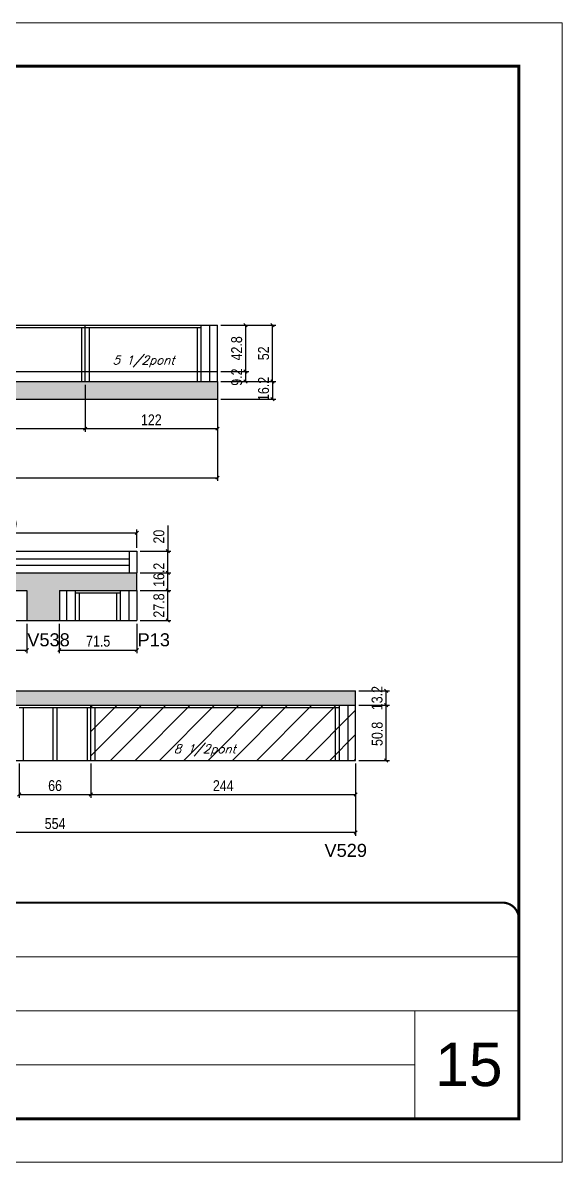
# Model space of a CAD drawing. Extents: x -21493 to -15213, y -12134 to 11887.
# Drawn here: x -17322 to -16825, y 7392 to 8442 of the extents above; entities that cross this region are included whole.
import ezdxf

# ---------------------------------------------------------------- set-up
doc = ezdxf.new("R2010")
doc.units = 0
doc.linetypes.add('CONTINUO', pattern=[0])
doc.linetypes.add('DASHED', pattern=[0.75, 0.5, -0.25])
for name, color, linetype in [('5', 5, 'Continuous'), ('COTA', 241, 'Continuous'), ('Painéis', 200, 'Continuous'), ('SARR_2.2x7', 40, 'Continuous'), ('SARR_3.5x7', 81, 'Continuous'), ('texto', 7, 'Continuous')]:
    doc.layers.add(name, color=color, linetype=linetype)
for name, color, linetype, lineweight in [('CARIMBO', 255, 'Continuous', 9), ('Folhas', 255, 'Continuous', 9), ('Hachura', 251, 'Continuous', 9), ('SARRAFO DE PRESSAO', 251, 'DASHED', 9)]:
    doc.layers.add(name, color=color, linetype=linetype, lineweight=lineweight)
doc.styles.add('ARIAL', font='arial.ttf')
doc.styles.add('COTA TECNICA', font='techl___.ttf', dxfattribs={"height": 10})
doc.styles.add('COTA TECNICA-50', font='techl___.ttf', dxfattribs={"height": 9})
doc.styles.add('Romans', font='romans.shx')
doc.styles.get("Standard").update_dxf_attribs({"font": 'arial.ttf'})
doc.dimstyles.new('COTA PAINEL-50', dxfattribs={"dimtxt": 9, "dimasz": 3, "dimexe": 3, "dimexo": 3, "dimgap": 3, "dimtad": 1, "dimdec": 1, "dimzin": 12, "dimdsep": 46, "dimtxsty": 'COTA TECNICA-50', "dimblk1": 'OBLIQUE', "dimblk2": 'OBLIQUE', "dimsah": 1, "dimcen": 0.9, "dimclrd": 4, "dimclre": 4, "dimclrt": 240, "dimadec": 1, "dimazin": 3, "dimtfac": 1, "dimtdec": 1, "dimtmove": 0, "dimatfit": 3, "dimfxl": 1, "dimtolj": 1, "dimtzin": 12, "dimarcsym": 0})
doc.dimstyles.new('PAINEL', dxfattribs={"dimtxt": 10, "dimasz": 3, "dimexe": 3, "dimexo": 3, "dimgap": 3, "dimtad": 1, "dimdec": 1, "dimzin": 12, "dimdsep": 46, "dimtxsty": 'COTA TECNICA', "dimblk1": 'OBLIQUE', "dimblk2": 'OBLIQUE', "dimsah": 1, "dimcen": 0.9, "dimclrd": 4, "dimclre": 4, "dimclrt": 240, "dimadec": 1, "dimazin": 3, "dimtfac": 1, "dimtdec": 1, "dimtmove": 0, "dimatfit": 3, "dimfxl": 1, "dimtolj": 1, "dimtzin": 12, "dimarcsym": 0})

# ---------------------------------------------------------------- blocks, each defined once
blk = doc.blocks.new('_Oblique')
at = {"color": 0, "linetype": 'ByBlock', "lineweight": -2}
blk.add_line((-0.5, -0.5), (0.5, 0.5), dxfattribs=at)
blk = doc.blocks.new('*D1273')
at = {"layer": 'COTA', "color": 4, "lineweight": -2, "ltscale": 25, "transparency": 16777216}
for p, q in [((-17264.6, 8107.9), (-17264.6, 8064.5)), ((-17142.6, 8107.9), (-17142.6, 8064.5)), ((-17264.6, 8067.5), (-17142.6, 8067.5))]:
    blk.add_line(p, q, dxfattribs=at)
at = {"layer": 'Defpoints', "color": 0, "ltscale": 25, "transparency": 16777216}
for p in [(-17264.6, 8110.9), (-17142.6, 8110.9), (-17142.6, 8067.5)]:
    blk.add_point(p, dxfattribs=at)
at = {"layer": 'COTA', "color": 4, "lineweight": -2, "ltscale": 25, "transparency": 16777216, "xscale": 3, "yscale": 3, "zscale": 3, "rotation": 180}
blk.add_blockref('_Oblique', (-17264.6, 8067.5), dxfattribs=at)
at = {"layer": 'COTA', "color": 4, "lineweight": -2, "ltscale": 25, "transparency": 16777216, "xscale": 3, "yscale": 3, "zscale": 3}
blk.add_blockref('_Oblique', (-17142.6, 8067.5), dxfattribs=at)
at = {"layer": 'COTA', "color": 240, "ltscale": 25, "transparency": 16777216, "insert": (-17203.6, 8075.6), "char_height": 10, "attachment_point": 5, "style": 'COTA TECNICA'}
blk.add_mtext('\\A1;122', dxfattribs=at)
blk = doc.blocks.new('*D1580')
at = {"layer": 'COTA', "color": 4, "lineweight": -2, "ltscale": 25, "transparency": 16777216}
for p, q in [((-17424.6, 8107.9), (-17424.6, 8064.5)), ((-17264.6, 8107.9), (-17264.6, 8064.5)), ((-17424.6, 8067.5), (-17264.6, 8067.5))]:
    blk.add_line(p, q, dxfattribs=at)
at = {"layer": 'Defpoints', "color": 0, "ltscale": 25, "transparency": 16777216}
for p in [(-17424.6, 8110.9), (-17264.6, 8110.9), (-17264.6, 8067.5)]:
    blk.add_point(p, dxfattribs=at)
at = {"layer": 'COTA', "color": 4, "lineweight": -2, "ltscale": 25, "transparency": 16777216, "xscale": 3, "yscale": 3, "zscale": 3, "rotation": 180}
blk.add_blockref('_Oblique', (-17424.6, 8067.5), dxfattribs=at)
at = {"layer": 'COTA', "color": 4, "lineweight": -2, "ltscale": 25, "transparency": 16777216, "xscale": 3, "yscale": 3, "zscale": 3}
blk.add_blockref('_Oblique', (-17264.6, 8067.5), dxfattribs=at)
at = {"layer": 'COTA', "color": 240, "ltscale": 25, "transparency": 16777216, "insert": (-17344.6, 8075.6), "char_height": 10, "attachment_point": 5, "style": 'COTA TECNICA'}
blk.add_mtext('\\A1;160', dxfattribs=at)
blk = doc.blocks.new('*D1586')
at = {"layer": 'COTA', "color": 4, "lineweight": -2, "ltscale": 25, "transparency": 16777216}
for p, q in [((-17456.9, 7887.6), (-17456.9, 7860.5)), ((-17318.4, 7887.6), (-17318.4, 7860.5)), ((-17456.9, 7863.5), (-17318.4, 7863.5))]:
    blk.add_line(p, q, dxfattribs=at)
at = {"layer": 'Defpoints', "color": 0, "ltscale": 25, "transparency": 16777216}
for p in [(-17456.9, 7890.6), (-17318.4, 7890.6), (-17318.4, 7863.5)]:
    blk.add_point(p, dxfattribs=at)
at = {"layer": 'COTA', "color": 4, "lineweight": -2, "ltscale": 25, "transparency": 16777216, "xscale": 3, "yscale": 3, "zscale": 3, "rotation": 180}
blk.add_blockref('_Oblique', (-17456.9, 7863.5), dxfattribs=at)
at = {"layer": 'COTA', "color": 4, "lineweight": -2, "ltscale": 25, "transparency": 16777216, "xscale": 3, "yscale": 3, "zscale": 3}
blk.add_blockref('_Oblique', (-17318.4, 7863.5), dxfattribs=at)
at = {"layer": 'COTA', "color": 240, "ltscale": 25, "transparency": 16777216, "insert": (-17387.6, 7871.7), "char_height": 10, "attachment_point": 5, "style": 'COTA TECNICA'}
blk.add_mtext('\\A1;138.5', dxfattribs=at)
blk = doc.blocks.new('*D1587')
at = {"layer": 'COTA', "color": 4, "lineweight": -2, "ltscale": 25, "transparency": 16777216}
for p, q in [((-17288.4, 7887.6), (-17288.4, 7860.5)), ((-17216.9, 7887.6), (-17216.9, 7860.5)), ((-17288.4, 7863.5), (-17216.9, 7863.5))]:
    blk.add_line(p, q, dxfattribs=at)
at = {"layer": 'Defpoints', "color": 0, "ltscale": 25, "transparency": 16777216}
for p in [(-17288.4, 7890.6), (-17216.9, 7890.6), (-17216.9, 7863.5)]:
    blk.add_point(p, dxfattribs=at)
at = {"layer": 'COTA', "color": 4, "lineweight": -2, "ltscale": 25, "transparency": 16777216, "xscale": 3, "yscale": 3, "zscale": 3, "rotation": 180}
blk.add_blockref('_Oblique', (-17288.4, 7863.5), dxfattribs=at)
at = {"layer": 'COTA', "color": 4, "lineweight": -2, "ltscale": 25, "transparency": 16777216, "xscale": 3, "yscale": 3, "zscale": 3}
blk.add_blockref('_Oblique', (-17216.9, 7863.5), dxfattribs=at)
at = {"layer": 'COTA', "color": 240, "ltscale": 25, "transparency": 16777216, "insert": (-17252.6, 7871.6), "char_height": 10, "attachment_point": 5, "style": 'COTA TECNICA'}
blk.add_mtext('\\A1;71.5', dxfattribs=at)
blk = doc.blocks.new('*D1588')
at = {"layer": 'COTA', "color": 4, "lineweight": -2, "ltscale": 25, "transparency": 16777216}
for p, q in [((-17213.9, 7918.4), (-17185.5, 7918.4)), ((-17188.5, 7890.6), (-17188.5, 7918.4)), ((-17213.9, 7890.6), (-17185.5, 7890.6))]:
    blk.add_line(p, q, dxfattribs=at)
at = {"layer": 'Defpoints', "color": 0, "ltscale": 25, "transparency": 16777216}
for p in [(-17216.9, 7918.4), (-17188.5, 7918.4), (-17216.9, 7890.6)]:
    blk.add_point(p, dxfattribs=at)
at = {"layer": 'COTA', "color": 4, "lineweight": -2, "ltscale": 25, "transparency": 16777216, "xscale": 3, "yscale": 3, "zscale": 3}
for p, rotation in [((-17188.5, 7918.4), 90), ((-17188.5, 7890.6), 270)]:
    blk.add_blockref('_Oblique', p, dxfattribs=dict(at, rotation=rotation))
at = {"layer": 'COTA', "color": 240, "ltscale": 25, "transparency": 16777216, "insert": (-17196.6, 7904.5), "char_height": 10, "attachment_point": 5, "rotation": 90, "style": 'COTA TECNICA'}
blk.add_mtext('\\A1;27.8', dxfattribs=at)
blk = doc.blocks.new('*D1589')
at = {"layer": 'COTA', "color": 4, "lineweight": -2, "ltscale": 25, "transparency": 16777216}
for p, q in [((-17213.9, 7934.6), (-17185.5, 7934.6)), ((-17188.5, 7918.4), (-17188.5, 7934.6)), ((-17213.9, 7918.4), (-17185.5, 7918.4))]:
    blk.add_line(p, q, dxfattribs=at)
at = {"layer": 'Defpoints', "color": 0, "ltscale": 25, "transparency": 16777216}
for p in [(-17216.9, 7934.6), (-17188.5, 7934.6), (-17216.9, 7918.4)]:
    blk.add_point(p, dxfattribs=at)
at = {"layer": 'COTA', "color": 4, "lineweight": -2, "ltscale": 25, "transparency": 16777216, "xscale": 3, "yscale": 3, "zscale": 3}
for p, rotation in [((-17188.5, 7934.6), 90), ((-17188.5, 7918.4), 270)]:
    blk.add_blockref('_Oblique', p, dxfattribs=dict(at, rotation=rotation))
at = {"layer": 'COTA', "color": 240, "ltscale": 25, "transparency": 16777216, "insert": (-17196.6, 7932.8), "char_height": 10, "attachment_point": 5, "rotation": 90, "style": 'COTA TECNICA'}
blk.add_mtext('\\A1;16.2', dxfattribs=at)
blk = doc.blocks.new('*D1590')
at = {"layer": 'COTA', "color": 4, "lineweight": -2, "ltscale": 25, "transparency": 16777216}
for p, q in [((-17188.5, 7978.1), (-17188.5, 7954.6)), ((-17213.9, 7954.6), (-17185.5, 7954.6)), ((-17188.5, 7934.6), (-17188.5, 7954.6)), ((-17213.9, 7934.6), (-17185.5, 7934.6))]:
    blk.add_line(p, q, dxfattribs=at)
at = {"layer": 'Defpoints', "color": 0, "ltscale": 25, "transparency": 16777216}
for p in [(-17216.9, 7954.6), (-17188.5, 7954.6), (-17216.9, 7934.6)]:
    blk.add_point(p, dxfattribs=at)
at = {"layer": 'COTA', "color": 4, "lineweight": -2, "ltscale": 25, "transparency": 16777216, "xscale": 3, "yscale": 3, "zscale": 3}
for p, rotation in [((-17188.5, 7954.6), 90), ((-17188.5, 7934.6), 270)]:
    blk.add_blockref('_Oblique', p, dxfattribs=dict(at, rotation=rotation))
at = {"layer": 'COTA', "color": 240, "ltscale": 25, "transparency": 16777216, "insert": (-17196.6, 7968), "char_height": 10, "attachment_point": 5, "rotation": 90, "style": 'COTA TECNICA'}
blk.add_mtext('\\A1;20', dxfattribs=at)
blk = doc.blocks.new('*D1592')
at = {"layer": 'COTA', "color": 4, "lineweight": -2, "ltscale": 25, "transparency": 16777216}
for p, q in [((-17456.9, 7957.6), (-17456.9, 7974.5)), ((-17456.9, 7971.5), (-17216.9, 7971.5)), ((-17216.9, 7957.6), (-17216.9, 7974.5))]:
    blk.add_line(p, q, dxfattribs=at)
at = {"layer": 'Defpoints', "color": 0, "ltscale": 25, "transparency": 16777216}
for p in [(-17216.9, 7971.5), (-17456.9, 7954.6), (-17216.9, 7954.6)]:
    blk.add_point(p, dxfattribs=at)
at = {"layer": 'COTA', "color": 4, "lineweight": -2, "ltscale": 25, "transparency": 16777216, "xscale": 3, "yscale": 3, "zscale": 3, "rotation": 180}
blk.add_blockref('_Oblique', (-17456.9, 7971.5), dxfattribs=at)
at = {"layer": 'COTA', "color": 4, "lineweight": -2, "ltscale": 25, "transparency": 16777216, "xscale": 3, "yscale": 3, "zscale": 3}
blk.add_blockref('_Oblique', (-17216.9, 7971.5), dxfattribs=at)
at = {"layer": 'COTA', "color": 240, "ltscale": 25, "transparency": 16777216, "insert": (-17336.9, 7979.6), "char_height": 10, "attachment_point": 5, "style": 'COTA TECNICA'}
blk.add_mtext('\\A1;240', dxfattribs=at)
blk = doc.blocks.new('*D1523')
at = {"layer": 'COTA', "color": 4, "lineweight": -2, "ltscale": 25, "transparency": 16777216}
for p, q in [((-17012.3, 7812.6), (-16984.2, 7812.6)), ((-16987.2, 7761.8), (-16987.2, 7812.6)), ((-17012.3, 7761.8), (-16984.2, 7761.8))]:
    blk.add_line(p, q, dxfattribs=at)
at = {"layer": 'Defpoints', "color": 0, "ltscale": 25, "transparency": 16777216}
for p in [(-17015.3, 7812.6), (-16987.2, 7812.6), (-17015.3, 7761.8)]:
    blk.add_point(p, dxfattribs=at)
at = {"layer": 'COTA', "color": 4, "lineweight": -2, "ltscale": 25, "transparency": 16777216, "xscale": 3, "yscale": 3, "zscale": 3}
for p, rotation in [((-16987.2, 7812.6), 90), ((-16987.2, 7761.8), 270)]:
    blk.add_blockref('_Oblique', p, dxfattribs=dict(at, rotation=rotation))
at = {"layer": 'COTA', "color": 240, "ltscale": 25, "transparency": 16777216, "insert": (-16995.4, 7786.2), "char_height": 10, "attachment_point": 5, "rotation": 90, "style": 'COTA TECNICA'}
blk.add_mtext('\\A1;50.8', dxfattribs=at)
blk = doc.blocks.new('*D1524')
at = {"layer": 'COTA', "color": 4, "lineweight": -2, "ltscale": 25, "transparency": 16777216}
for p, q in [((-17259.3, 7758.8), (-17259.3, 7727.4)), ((-17015.3, 7758.8), (-17015.3, 7727.4)), ((-17259.3, 7730.4), (-17015.3, 7730.4))]:
    blk.add_line(p, q, dxfattribs=at)
at = {"layer": 'Defpoints', "color": 0, "ltscale": 25, "transparency": 16777216}
for p in [(-17259.3, 7761.8), (-17015.3, 7761.8), (-17015.3, 7730.4)]:
    blk.add_point(p, dxfattribs=at)
at = {"layer": 'COTA', "color": 4, "lineweight": -2, "ltscale": 25, "transparency": 16777216, "xscale": 3, "yscale": 3, "zscale": 3, "rotation": 180}
blk.add_blockref('_Oblique', (-17259.3, 7730.4), dxfattribs=at)
at = {"layer": 'COTA', "color": 4, "lineweight": -2, "ltscale": 25, "transparency": 16777216, "xscale": 3, "yscale": 3, "zscale": 3}
blk.add_blockref('_Oblique', (-17015.3, 7730.4), dxfattribs=at)
at = {"layer": 'COTA', "color": 240, "ltscale": 25, "transparency": 16777216, "insert": (-17137.3, 7738.5), "char_height": 10, "attachment_point": 5, "style": 'COTA TECNICA'}
blk.add_mtext('\\A1;244', dxfattribs=at)
blk = doc.blocks.new('*D1525')
at = {"layer": 'COTA', "color": 4, "lineweight": -2, "ltscale": 25, "transparency": 16777216}
for p, q in [((-17569.3, 7758.8), (-17569.3, 7692.4)), ((-17015.3, 7758.8), (-17015.3, 7692.4)), ((-17015.3, 7695.4), (-17569.3, 7695.4))]:
    blk.add_line(p, q, dxfattribs=at)
at = {"layer": 'Defpoints', "color": 0, "ltscale": 25, "transparency": 16777216}
for p in [(-17569.3, 7761.8), (-17015.3, 7761.8), (-17569.3, 7695.4)]:
    blk.add_point(p, dxfattribs=at)
at = {"layer": 'COTA', "color": 4, "lineweight": -2, "ltscale": 25, "transparency": 16777216, "xscale": 3, "yscale": 3, "zscale": 3, "rotation": 180}
blk.add_blockref('_Oblique', (-17569.3, 7695.4), dxfattribs=at)
at = {"layer": 'COTA', "color": 4, "lineweight": -2, "ltscale": 25, "transparency": 16777216, "xscale": 3, "yscale": 3, "zscale": 3}
blk.add_blockref('_Oblique', (-17015.3, 7695.4), dxfattribs=at)
at = {"layer": 'COTA', "color": 240, "ltscale": 25, "transparency": 16777216, "insert": (-17292.3, 7703.5), "char_height": 10, "attachment_point": 5, "style": 'COTA TECNICA'}
blk.add_mtext('\\A1;554', dxfattribs=at)
blk = doc.blocks.new('*D1526')
at = {"layer": 'COTA', "color": 4, "lineweight": -2, "ltscale": 25, "transparency": 16777216}
for p, q in [((-17012.3, 7825.8), (-16984.2, 7825.8)), ((-16987.2, 7812.6), (-16987.2, 7825.8)), ((-17012.3, 7812.6), (-16984.2, 7812.6))]:
    blk.add_line(p, q, dxfattribs=at)
at = {"layer": 'Defpoints', "color": 0, "ltscale": 25, "transparency": 16777216}
for p in [(-17015.3, 7825.8), (-16987.2, 7825.8), (-17015.3, 7812.6)]:
    blk.add_point(p, dxfattribs=at)
at = {"layer": 'COTA', "color": 4, "lineweight": -2, "ltscale": 25, "transparency": 16777216, "xscale": 3, "yscale": 3, "zscale": 3}
for p, rotation in [((-16987.2, 7825.8), 90), ((-16987.2, 7812.6), 270)]:
    blk.add_blockref('_Oblique', p, dxfattribs=dict(at, rotation=rotation))
at = {"layer": 'COTA', "color": 240, "ltscale": 25, "transparency": 16777216, "insert": (-16995.5, 7819.2), "char_height": 10, "attachment_point": 5, "rotation": 90, "style": 'COTA TECNICA'}
blk.add_mtext('\\A1;13.2', dxfattribs=at)
blk = doc.blocks.new('*D1527')
at = {"layer": 'COTA', "color": 4, "lineweight": -2, "ltscale": 25, "transparency": 16777216}
for p, q in [((-17325.3, 7758.8), (-17325.3, 7727.4)), ((-17259.3, 7758.8), (-17259.3, 7727.4)), ((-17325.3, 7730.4), (-17259.3, 7730.4))]:
    blk.add_line(p, q, dxfattribs=at)
at = {"layer": 'Defpoints', "color": 0, "ltscale": 25, "transparency": 16777216}
for p in [(-17325.3, 7761.8), (-17259.3, 7761.8), (-17259.3, 7730.4)]:
    blk.add_point(p, dxfattribs=at)
at = {"layer": 'COTA', "color": 4, "lineweight": -2, "ltscale": 25, "transparency": 16777216, "xscale": 3, "yscale": 3, "zscale": 3, "rotation": 180}
blk.add_blockref('_Oblique', (-17325.3, 7730.4), dxfattribs=at)
at = {"layer": 'COTA', "color": 4, "lineweight": -2, "ltscale": 25, "transparency": 16777216, "xscale": 3, "yscale": 3, "zscale": 3}
blk.add_blockref('_Oblique', (-17259.3, 7730.4), dxfattribs=at)
at = {"layer": 'COTA', "color": 240, "ltscale": 25, "transparency": 16777216, "insert": (-17292.3, 7738.5), "char_height": 10, "attachment_point": 5, "style": 'COTA TECNICA'}
blk.add_mtext('\\A1;66', dxfattribs=at)
blk = doc.blocks.new('*D1529')
at = {"layer": 'COTA', "color": 4, "lineweight": -2, "ltscale": 25, "transparency": 16777216}
for p, q in [((-17139.6, 8162.9), (-17089, 8162.9)), ((-17092, 8110.9), (-17092, 8162.9)), ((-17139.6, 8110.9), (-17089, 8110.9))]:
    blk.add_line(p, q, dxfattribs=at)
at = {"layer": 'Defpoints', "color": 0, "ltscale": 25, "transparency": 16777216}
for p in [(-17142.6, 8162.9), (-17092, 8162.9), (-17142.6, 8110.9)]:
    blk.add_point(p, dxfattribs=at)
at = {"layer": 'COTA', "color": 4, "lineweight": -2, "ltscale": 25, "transparency": 16777216, "xscale": 3, "yscale": 3, "zscale": 3}
for p, rotation in [((-17092, 8162.9), 90), ((-17092, 8110.9), 270)]:
    blk.add_blockref('_Oblique', p, dxfattribs=dict(at, rotation=rotation))
at = {"layer": 'COTA', "color": 240, "ltscale": 25, "transparency": 16777216, "insert": (-17100.1, 8136.9), "char_height": 10, "attachment_point": 5, "rotation": 90, "style": 'COTA TECNICA'}
blk.add_mtext('\\A1;52', dxfattribs=at)
blk = doc.blocks.new('*D1530')
at = {"layer": 'COTA', "color": 4, "lineweight": -2, "ltscale": 25, "transparency": 16777216}
for p, q in [((-17139.6, 8162.9), (-17113.8, 8162.9)), ((-17116.8, 8162.9), (-17116.8, 8120.1)), ((-17139.6, 8120.1), (-17113.8, 8120.1))]:
    blk.add_line(p, q, dxfattribs=at)
at = {"layer": 'Defpoints', "color": 0, "ltscale": 25, "transparency": 16777216}
for p in [(-17142.6, 8162.9), (-17142.6, 8120.1), (-17116.8, 8120.1)]:
    blk.add_point(p, dxfattribs=at)
at = {"layer": 'COTA', "color": 4, "lineweight": -2, "ltscale": 25, "transparency": 16777216, "xscale": 3, "yscale": 3, "zscale": 3}
for p, rotation in [((-17116.8, 8162.9), 90), ((-17116.8, 8120.1), 270)]:
    blk.add_blockref('_Oblique', p, dxfattribs=dict(at, rotation=rotation))
at = {"layer": 'COTA', "color": 240, "ltscale": 25, "transparency": 16777216, "insert": (-17124.9, 8141.5), "char_height": 10, "attachment_point": 5, "rotation": 90, "style": 'COTA TECNICA'}
blk.add_mtext('\\A1;42.8', dxfattribs=at)
blk = doc.blocks.new('*D1531')
at = {"layer": 'COTA', "color": 4, "lineweight": -2, "ltscale": 25, "transparency": 16777216}
for p, q in [((-17139.6, 8120.1), (-17113.8, 8120.1)), ((-17116.8, 8120.1), (-17116.8, 8110.9)), ((-17139.6, 8110.9), (-17113.8, 8110.9))]:
    blk.add_line(p, q, dxfattribs=at)
at = {"layer": 'Defpoints', "color": 0, "ltscale": 25, "transparency": 16777216}
for p in [(-17142.6, 8120.1), (-17142.6, 8110.9), (-17116.8, 8110.9)]:
    blk.add_point(p, dxfattribs=at)
at = {"layer": 'COTA', "color": 4, "lineweight": -2, "ltscale": 25, "transparency": 16777216, "xscale": 3, "yscale": 3, "zscale": 3}
for p, rotation in [((-17116.8, 8120.1), 90), ((-17116.8, 8110.9), 270)]:
    blk.add_blockref('_Oblique', p, dxfattribs=dict(at, rotation=rotation))
at = {"layer": 'COTA', "color": 240, "ltscale": 25, "transparency": 16777216, "insert": (-17124.9, 8115), "char_height": 10, "attachment_point": 5, "rotation": 90, "style": 'COTA TECNICA'}
blk.add_mtext('\\A1;9.2', dxfattribs=at)
blk = doc.blocks.new('*D1532')
at = {"layer": 'COTA', "color": 4, "lineweight": -2, "ltscale": 25, "transparency": 16777216}
for p, q in [((-17139.6, 8110.9), (-17089, 8110.9)), ((-17092, 8110.9), (-17092, 8094.7)), ((-17139.6, 8094.7), (-17089, 8094.7))]:
    blk.add_line(p, q, dxfattribs=at)
at = {"layer": 'Defpoints', "color": 0, "ltscale": 25, "transparency": 16777216}
for p in [(-17142.6, 8110.9), (-17142.6, 8094.7), (-17092, 8094.7)]:
    blk.add_point(p, dxfattribs=at)
at = {"layer": 'COTA', "color": 4, "lineweight": -2, "ltscale": 25, "transparency": 16777216, "xscale": 3, "yscale": 3, "zscale": 3}
for p, rotation in [((-17092, 8110.9), 90), ((-17092, 8094.7), 270)]:
    blk.add_blockref('_Oblique', p, dxfattribs=dict(at, rotation=rotation))
at = {"layer": 'COTA', "color": 240, "ltscale": 25, "transparency": 16777216, "insert": (-17100.1, 8104.1), "char_height": 10, "attachment_point": 5, "rotation": 90, "style": 'COTA TECNICA'}
blk.add_mtext('\\A1;16.2', dxfattribs=at)
blk = doc.blocks.new('9999999999')
at = {"color": 30, "linetype": 'CONTINUO'}
for p, q in [((98564.6, 34379.6), (99584, 34379.6)), ((98564.6, 34329.8), (99488, 34329.8)), ((99584, 34329.8), (99488, 34329.8)), ((99488, 34329.8), (99488, 34230.2)), ((98564.6, 34280), (99488, 34280))]:
    blk.add_line(p, q, dxfattribs=at)
at = {"color": 30, "linetype": 'CONTINUO', "const_width": 2}
blk.add_lwpolyline([(99584, 34230.2), (99584, 34414.4, 0.414214), (99569, 34429.4), (98229, 34429.4, 0.414214), (98214, 34414.4), (98214, 34245.2, 0.414214), (98229, 34230.2), (99584, 34230.2)], format="xyb", dxfattribs=at)
at = {"layer": 'Folhas'}
blk.add_lwpolyline([(98139, 34190.2), (99624, 34190.2), (99624, 35240.2), (98139, 35240.2)], close=True, dxfattribs=at)
at = {"layer": 'Folhas', "color": 30, "const_width": 3}
blk.add_lwpolyline([(98214, 34230.2), (99584, 34230.2), (99584, 35200.2), (98214, 35200.2)], close=True, dxfattribs=at)
blk = doc.blocks.new('*D1866')
at = {"layer": 'COTA', "color": 4, "lineweight": -2, "transparency": 16777216}
for p, q in [((-17668.6, 8091.7), (-17668.6, 8019.3)), ((-17142.6, 8091.7), (-17142.6, 8019.3)), ((-17668.6, 8022.3), (-17142.6, 8022.3))]:
    blk.add_line(p, q, dxfattribs=at)
at = {"layer": 'Defpoints', "color": 0, "transparency": 16777216}
for p in [(-17668.6, 8094.7), (-17142.6, 8094.7), (-17142.6, 8022.3)]:
    blk.add_point(p, dxfattribs=at)
at = {"layer": 'COTA', "color": 4, "lineweight": -2, "transparency": 16777216, "xscale": 3, "yscale": 3, "zscale": 3, "rotation": 180}
blk.add_blockref('_Oblique', (-17668.6, 8022.3), dxfattribs=at)
at = {"layer": 'COTA', "color": 4, "lineweight": -2, "transparency": 16777216, "xscale": 3, "yscale": 3, "zscale": 3}
blk.add_blockref('_Oblique', (-17142.6, 8022.3), dxfattribs=at)
at = {"layer": 'COTA', "color": 240, "transparency": 16777216, "insert": (-17405.6, 8029.9), "char_height": 9, "attachment_point": 5, "style": 'COTA TECNICA-50'}
blk.add_mtext('\\A1;526', dxfattribs=at)

msp = doc.modelspace()

# ---------------------------------------------------------------- hatches: boundary and pattern name
at = {"layer": 'COTA', "linetype": 'ByBlock'}
h = msp.add_hatch(dxfattribs=at)
h.set_pattern_fill('AR-CONC', color=256, scale=0.03)
h.set_pattern_definition([(50, (-157018.6976, -20301.392), (5.46554007, -0.47817257), [0.5715, -6.2865]), (355, (-157018.6976, -20301.392), (-1.05730264, 5.73170536), [0.4572, -5.02921753]), (100.4514447, (-157018.242, -20301.4316), (4.40823741, 5.25353256), [0.48570026, -5.34270734]), (46.1842, (-157018.6976, -20299.868), (8.13237123, -1.26126984), [0.85725, -9.42975]), (96.6355576, (-157018.02, -20299.973), (7.122124, 7.42278374), [0.7285507, -8.01406824]), (351.184151, (-157018.698, -20299.868), (7.122124, 7.42278374), [0.685799, -7.54379196]), (21, (-157017.9356, -20300.249), (4.54843174, -3.06795595), [0.5715, -6.2865]), (326, (-157017.9356, -20300.249), (1.85406085, 5.52563898), [0.4572, -5.0292]), (71.451445, (-157017.5566, -20300.5045), (6.40249258, 2.45768307), [0.48570026, -5.34269813]), (37.5, (-157018.6976, -20301.3918), (0.092658098, 2.536651166), [0, -4.96824, 0, -5.1054, 0, -5.04825]), (7.5, (-157018.6976, -20301.3918), (2.004589875, 3.005417245), [0, -2.91084, 0, -4.85394, 0, -1.92405]), (327.5, (-157020.3969, -20301.3918), (4.067717855, -0.17186232), [0, -1.905, 0, -5.9436, 0, -7.8867]), (317.5, (-157021.159, -20301.3918), (4.44387544, 0.76279473), [0, -2.4765, 0, -3.94716, 0, -5.6007])])
h.paths.add_polyline_path([(-17142.56, 8094.72), (-17142.56, 8110.92), (-17668.56, 8110.92), (-17668.56, 8094.72)])
h = msp.add_hatch(dxfattribs=at)
h.set_pattern_fill('AR-CONC', color=256, scale=0.03)
h.set_pattern_definition([(50, (-157018.6976, -20104.0678), (5.46554007, -0.47817257), [0.5715, -6.2865]), (355, (-157018.6976, -20104.068), (-1.05730264, 5.73170536), [0.4572, -5.02921753]), (100.4514447, (-157018.242, -20104.1076), (4.40823741, 5.25353256), [0.48570026, -5.34270734]), (46.1842, (-157018.6976, -20102.544), (8.13237123, -1.26126984), [0.85725, -9.42975]), (96.6355576, (-157018.02, -20102.649), (7.122124, 7.42278374), [0.7285507, -8.01406824]), (351.184151, (-157018.698, -20102.544), (7.122124, 7.42278374), [0.685799, -7.54379196]), (21, (-157017.9356, -20102.9248), (4.54843174, -3.06795595), [0.5715, -6.2865]), (326, (-157017.9356, -20102.925), (1.85406085, 5.52563898), [0.4572, -5.0292]), (71.451445, (-157017.5566, -20103.1804), (6.40249258, 2.45768307), [0.48570026, -5.34269813]), (37.5, (-157018.6976, -20104.0678), (0.092658098, 2.536651166), [0, -4.96824, 0, -5.1054, 0, -5.04825]), (7.5, (-157018.6976, -20104.0678), (2.004589875, 3.005417245), [0, -2.91084, 0, -4.85394, 0, -1.92405]), (327.5, (-157020.3969, -20104.0678), (4.067717855, -0.17186232), [0, -1.905, 0, -5.9436, 0, -7.8867]), (317.5, (-157021.159, -20104.0678), (4.44387544, 0.76279473), [0, -2.4765, 0, -3.94716, 0, -5.6007])])
h.paths.add_polyline_path([(-17700.87, 7986.62), (-17741.17, 7986.62), (-17741.17, 7934.62), (-18123.13, 7934.62), (-18123.13, 7918.42), (-17700.87, 7918.42), (-17318.37, 7918.42), (-17318.37, 7890.62), (-17288.37, 7890.62), (-17288.37, 7918.42), (-17216.87, 7918.42), (-17216.87, 7934.62), (-17700.87, 7934.62), (-17700.87, 7954.62)])
h = msp.add_hatch(dxfattribs=at)
h.set_pattern_fill('AR-CONC', color=256, scale=0.03)
h.set_pattern_definition([(50, (-158827.843, -23776.5475), (5.46554007, -0.47817257), [0.5715, -6.2865]), (355, (-158827.843, -23776.5475), (-1.05730264, 5.73170536), [0.4572, -5.02921753]), (100.4514447, (-158827.3875, -23776.5874), (4.40823741, 5.25353256), [0.48570026, -5.34270734]), (46.1842, (-158827.843, -23775.0235), (8.13237123, -1.26126984), [0.85725, -9.42975]), (96.6355576, (-158827.165, -23775.129), (7.122124, 7.42278374), [0.7285507, -8.01406824]), (351.184151, (-158827.843, -23775.0235), (7.122124, 7.42278374), [0.685799, -7.54379196]), (21, (-158827.081, -23775.4045), (4.54843174, -3.06795595), [0.5715, -6.2865]), (326, (-158827.081, -23775.4045), (1.85406085, 5.52563898), [0.4572, -5.0292]), (71.451445, (-158826.702, -23775.66), (6.40249258, 2.45768307), [0.48570026, -5.34269813]), (37.5, (-158827.843, -23776.5475), (0.092658098, 2.536651166), [0, -4.96824, 0, -5.1054, 0, -5.04825]), (7.5, (-158827.843, -23776.5475), (2.004589875, 3.005417245), [0, -2.91084, 0, -4.85394, 0, -1.92405]), (327.5, (-158829.5422, -23776.5475), (4.067717855, -0.17186232), [0, -1.905, 0, -5.9436, 0, -7.8867]), (317.5, (-158830.3042, -23776.5475), (4.44387544, 0.76279473), [0, -2.4765, 0, -3.94716, 0, -5.6007])])
h.paths.add_polyline_path([(-17569.27, 7825.84), (-17569.27, 7812.64), (-17015.29, 7812.64), (-17015.29, 7825.84)])
at = {"layer": 'Hachura', "ltscale": 25}
h = msp.add_hatch(dxfattribs=at)
h.set_pattern_fill('ANSI31', color=256, scale=5)
h.set_pattern_definition([(45, (-157018.698, -20301.392), (-11.2253202, 11.2253202), [])])
h.paths.add_polyline_path([(-17015.29, 7761.84), (-17015.29, 7812.64), (-17259.29, 7812.64), (-17259.29, 7761.84)])

# ---------------------------------------------------------------- linework, layer by layer
at = {"layer": 'COTA', "linetype": 'ByBlock'}
for p, q in [((-17668.56, 8094.72), (-17142.56, 8094.72)), ((-17216.87, 7918.42), (-17216.87, 7934.62)), ((-17318.37, 7890.62), (-17288.37, 7890.62)), ((-17569.27, 7825.84), (-17015.29, 7825.84)), ((-17015.29, 7812.64), (-17015.29, 7825.84))]:
    msp.add_line(p, q, dxfattribs=at)
at = {"layer": 'Painéis', "ltscale": 25}
for p, q in [((-17354.08, 8162.92), (-17142.56, 8162.92)), ((-17264.56, 8110.92), (-17264.56, 8162.92)), ((-17142.56, 8110.92), (-17142.56, 8162.92)), ((-17142.56, 8110.92), (-17142.56, 8094.72)), ((-17700.87, 7954.62), (-17216.87, 7954.62)), ((-17216.87, 7954.62), (-17216.87, 7934.62)), ((-17700.87, 7934.62), (-17216.87, 7934.62)), ((-17700.87, 7918.42), (-17318.37, 7918.42)), ((-17318.37, 7918.42), (-17318.37, 7890.62)), ((-17288.37, 7918.42), (-17216.87, 7918.42)), ((-17288.37, 7918.42), (-17288.37, 7890.62)), ((-17216.87, 7918.42), (-17216.87, 7890.62)), ((-17700.87, 7890.62), (-17318.37, 7890.62)), ((-17288.37, 7890.62), (-17216.87, 7890.62)), ((-17259.29, 7761.84), (-17259.29, 7812.64)), ((-17015.29, 7761.84), (-17015.29, 7812.64))]:
    msp.add_line(p, q, dxfattribs=at)
at = {"layer": 'Painéis'}
for p, q in [((-17668.56, 8120.12), (-17142.56, 8120.12)), ((-17668.56, 8110.92), (-17142.56, 8110.92)), ((-17569.27, 7812.64), (-17015.29, 7812.64)), ((-17569.27, 7761.84), (-17015.29, 7761.84))]:
    msp.add_line(p, q, dxfattribs=at)
at = {"layer": 'SARR_2.2x7', "linetype": 'Continuous'}
for p, q in [((-17424.56, 8160.72), (-17264.56, 8160.72)), ((-17264.56, 8160.72), (-17157.56, 8160.72)), ((-17149.56, 8110.92), (-17149.56, 8162.92)), ((-17223.87, 7954.62), (-17223.87, 7934.62)), ((-17456.87, 7947.62), (-17223.87, 7947.62)), ((-17456.87, 7941.62), (-17223.87, 7941.62)), ((-17281.37, 7890.62), (-17281.37, 7918.42)), ((-17223.87, 7890.62), (-17223.87, 7918.42)), ((-17273.37, 7916.22), (-17231.87, 7916.22)), ((-17022.29, 7761.84), (-17022.29, 7812.64)), ((-17325.27, 7810.44), (-17259.29, 7810.44)), ((-17259.29, 7810.44), (-17030.29, 7810.44))]:
    msp.add_line(p, q, dxfattribs=at)
at = {"layer": 'SARR_3.5x7'}
for p, q in [((-17268.06, 8160.72), (-17268.06, 8110.92)), ((-17261.03, 8160.72), (-17261.03, 8110.92)), ((-17161.06, 8110.92), (-17161.06, 8160.72)), ((-17157.56, 8110.92), (-17157.56, 8162.92)), ((-17142.56, 8110.92), (-17142.56, 8162.92)), ((-17273.37, 7890.62), (-17273.37, 7918.42)), ((-17231.87, 7890.62), (-17231.87, 7918.42)), ((-17269.87, 7890.62), (-17269.87, 7916.22)), ((-17235.37, 7890.62), (-17235.37, 7916.22)), ((-17030.29, 7761.84), (-17030.29, 7812.64)), ((-17321.74, 7810.44), (-17321.74, 7761.84)), ((-17294.03, 7761.84), (-17294.03, 7810.44)), ((-17290.53, 7761.84), (-17290.53, 7810.44)), ((-17262.79, 7810.44), (-17262.79, 7761.84)), ((-17255.76, 7810.44), (-17255.76, 7761.84)), ((-17033.79, 7761.84), (-17033.79, 7810.44))]:
    msp.add_line(p, q, dxfattribs=at)

# ---------------------------------------------------------------- block references
at = {"layer": 'SARRAFO DE PRESSAO', "color": 6, "linetype": 'ByBlock'}
msp.add_blockref('9999999999', (-116448.89, -26798.7), dxfattribs=at)

# ---------------------------------------------------------------- texts
at = {"layer": '5', "linetype": 'Continuous'}
for s, p in [('V538', (-17317.92, 7866.92)), ('P13', (-17216.25, 7866.92)), ('V529', (-17044, 7672.89))]:
    msp.add_text(s, height=12, rotation=0.00004, dxfattribs=at).set_placement(p)
at = {"layer": 'CARIMBO', "style": 'ARIAL'}
msp.add_text('15', height=40, dxfattribs=at).set_placement((-16942.05, 7461.65))
at = {"layer": 'texto', "color": 2, "char_height": 8, "attachment_point": 5, "style": 'Romans'}
for s, insert in [('{\\Q19;\\C256;5 1/2pont}', (-17210.73, 8129.4)), ('{\\Q19;\\C256;8 1/2pont}', (-17154.3, 7771.12))]:
    msp.add_mtext(s, dxfattribs=dict(at, insert=insert))

# ---------------------------------------------------------------- dimensions: what is measured, and where the dimension line sits
at = {"layer": 'COTA', "ltscale": 25}
for base, p1, p2, picture, middle in [((-17092.01, 8162.92), (-17142.56, 8110.92), (-17142.56, 8162.92), '*D1529', (-17100.12, 8136.92)), ((-17116.79, 8120.12), (-17142.56, 8162.92), (-17142.56, 8120.12), '*D1530', (-17124.88, 8141.52))]:
    dim = msp.add_linear_dim(base=base, p1=p1, p2=p2, angle=90, dimstyle='PAINEL', dxfattribs=at)
    dim.commit()
    dim.dimension.update_dxf_attribs({"geometry": picture, "text_midpoint": middle})
for base, p1, p2, picture, middle in [((-17116.79, 8110.92), (-17142.56, 8120.12), (-17142.56, 8110.92), '*D1531', (-17116.79, 8115.02)), ((-17092.01, 8094.72), (-17142.56, 8110.92), (-17142.56, 8094.72), '*D1532', (-17092.01, 8104.12)), ((-17188.46, 7954.62), (-17216.87, 7934.62), (-17216.87, 7954.62), '*D1590', (-17189.51, 7967.99)), ((-17188.46, 7934.62), (-17216.87, 7918.42), (-17216.87, 7934.62), '*D1589', (-17188.46, 7932.83))]:
    dim = msp.add_linear_dim(base=base, p1=p1, p2=p2, angle=90, dimstyle='PAINEL', override={"dimtmove": 1}, dxfattribs=at)
    dim.commit()
    dim.dimension.update_dxf_attribs({"geometry": picture, "text_midpoint": middle, "dimtype": 160})
for base, p1, p2, picture, middle in [((-17264.56, 8067.5), (-17424.56, 8110.92), (-17264.56, 8110.92), '*D1580', (-17344.56, 8075.6)), ((-17216.87, 7971.5), (-17456.87, 7954.62), (-17216.87, 7954.62), '*D1592', (-17336.87, 7979.6)), ((-17569.27, 7695.39), (-17015.29, 7761.84), (-17569.27, 7761.84), '*D1525', (-17292.28, 7703.5)), ((-17259.29, 7730.42), (-17325.27, 7761.84), (-17259.29, 7761.84), '*D1527', (-17292.28, 7738.53)), ((-17015.29, 7730.42), (-17259.29, 7761.84), (-17015.29, 7761.84), '*D1524', (-17137.29, 7738.5))]:
    dim = msp.add_linear_dim(base=base, p1=p1, p2=p2, dimstyle='PAINEL', dxfattribs=at)
    dim.commit()
    dim.dimension.update_dxf_attribs({"geometry": picture, "text_midpoint": middle})
for base, p1, p2, picture, middle in [((-17142.56, 8067.5), (-17264.56, 8110.92), (-17142.56, 8110.92), '*D1273', (-17203.56, 8075.56)), ((-17318.37, 7863.48), (-17456.87, 7890.62), (-17318.37, 7890.62), '*D1586', (-17387.62, 7871.72)), ((-17216.87, 7863.48), (-17288.37, 7890.62), (-17216.87, 7890.62), '*D1587', (-17252.62, 7871.59))]:
    dim = msp.add_linear_dim(base=base, p1=p1, p2=p2, dimstyle='PAINEL', override={"dimtmove": 1}, dxfattribs=at)
    dim.commit()
    dim.dimension.update_dxf_attribs({"geometry": picture, "text_midpoint": middle})
at = {"layer": 'COTA'}
dim = msp.add_linear_dim(base=(-17142.56, 8022.32), p1=(-17668.56, 8094.72), p2=(-17142.56, 8094.72), dimstyle='COTA PAINEL-50', dxfattribs=at)
dim.commit()
dim.dimension.update_dxf_attribs({"geometry": '*D1866', "text_midpoint": (-17405.56, 8029.92)})
at = {"layer": 'COTA', "ltscale": 25}
for base, p1, p2, picture, middle in [((-17188.46, 7918.42), (-17216.87, 7890.62), (-17216.87, 7918.42), '*D1588', (-17188.46, 7904.52)), ((-16987.24, 7825.84), (-17015.29, 7812.64), (-17015.29, 7825.84), '*D1526', (-16987.24, 7819.24)), ((-16987.24, 7812.64), (-17015.29, 7761.84), (-17015.29, 7812.64), '*D1523', (-16987.24, 7786.24))]:
    dim = msp.add_linear_dim(base=base, p1=p1, p2=p2, angle=90, dimstyle='PAINEL', dxfattribs=at)
    dim.commit()
    dim.dimension.update_dxf_attribs({"geometry": picture, "text_midpoint": middle, "dimtype": 160})

doc.saveas('drawing.dxf')
